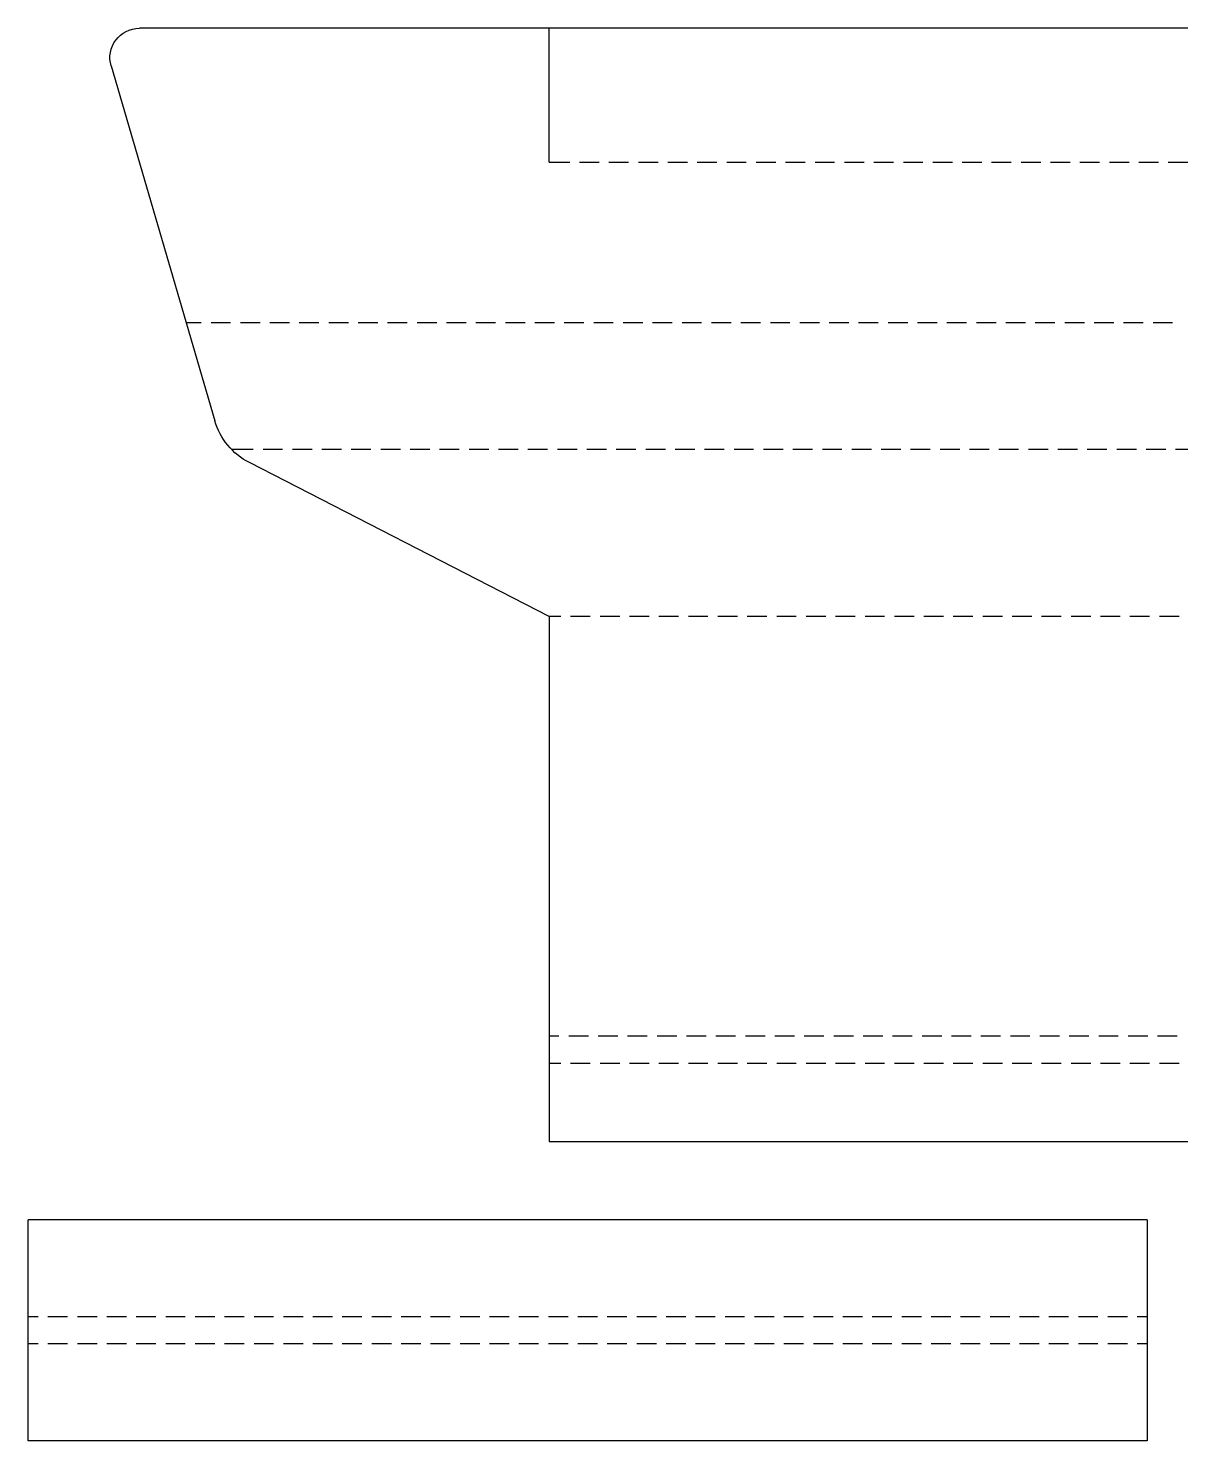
# Model space of a CAD drawing. Header units: millimetres. Extents: x -487 to 1870, y -1112 to 337.
# Drawn here: x 392.7 to 765.6, y -1111.9 to -654.8 of the extents above; entities that cross this region are included whole.
import ezdxf

# ---------------------------------------------------------------- set-up
doc = ezdxf.new("R2010")
doc.units = ezdxf.units.MM
doc.header["$MEASUREMENT"] = 0
doc.layers.add('Layer 1', color=7, linetype='Continuous')

msp = doc.modelspace()

# ---------------------------------------------------------------- linework, layer by layer
at = {"layer": 'Layer 1', "lineweight": 30}
for points in [[(419.4937, -667.0198), (418.6507, -664.1379), (419.2145, -661.0272), (421.0152, -658.6244), (422.8158, -656.2216), (425.6431, -654.8073), (428.6458, -654.8073)], [(754.696, -1111.9029), (754.696, -1111.9029), (392.6825, -1111.9029), (392.6825, -1111.9029), (392.6825, -1111.9029), (392.6825, -1040.4019), (392.6825, -1040.4019)]]:
    msp.add_open_spline(points, degree=3, knots=[0, 0, 0, 0, 0.5, 0.5, 0.5, 1, 1, 1, 1], dxfattribs=at)
for points in [[(1133.9509, -654.8284), (1133.9509, -654.8284), (428.6564, -654.8284), (428.6564, -654.8284)], [(561.202, -698.1566), (561.202, -698.1566), (561.202, -654.8284), (561.202, -654.8284)], [(419.5124, -667.0204), (419.5124, -667.0204), (453.0827, -781.8073), (453.0827, -781.8073)], [(464.2262, -795.352), (458.8004, -792.5645), (454.758, -787.6705), (453.0455, -781.8159)], [(561.202, -845.1591), (561.202, -845.1591), (464.2587, -795.3539), (464.2587, -795.3539)], [(561.202, -845.1591), (561.202, -845.1591), (561.202, -1015.0851), (561.202, -1015.0851)], [(561.202, -1015.0851), (561.202, -1015.0851), (1133.9509, -1015.0851), (1133.9509, -1015.0851)], [(754.696, -1040.4019), (754.696, -1040.4019), (392.6825, -1040.4019), (392.6825, -1040.4019)], [(754.696, -1040.4019), (754.696, -1040.4019), (754.696, -1111.9029), (754.696, -1111.9029)]]:
    msp.add_open_spline(points, degree=3, dxfattribs=at)
at = {"layer": 'Layer 1', "color": 5, "lineweight": 30}
for points in [[(561.202, -698.1566), (561.202, -698.1566), (567.8695, -698.1566), (567.8695, -698.1566)], [(571.0445, -698.1566), (571.0445, -698.1566), (577.3945, -698.1566), (577.3945, -698.1566)], [(580.5695, -698.1566), (580.5695, -698.1566), (586.9195, -698.1566), (586.9195, -698.1566)], [(590.0945, -698.1566), (590.0945, -698.1566), (596.4445, -698.1566), (596.4445, -698.1566)], [(599.6195, -698.1566), (599.6195, -698.1566), (605.9695, -698.1566), (605.9695, -698.1566)], [(609.1445, -698.1566), (609.1445, -698.1566), (615.4945, -698.1566), (615.4945, -698.1566)], [(618.6695, -698.1566), (618.6695, -698.1566), (625.0195, -698.1566), (625.0195, -698.1566)], [(628.1945, -698.1566), (628.1945, -698.1566), (634.5445, -698.1566), (634.5445, -698.1566)], [(637.7195, -698.1566), (637.7195, -698.1566), (644.0695, -698.1566), (644.0695, -698.1566)], [(647.2445, -698.1566), (647.2445, -698.1566), (653.5945, -698.1566), (653.5945, -698.1566)], [(656.7695, -698.1566), (656.7695, -698.1566), (663.1195, -698.1566), (663.1195, -698.1566)], [(666.2945, -698.1566), (666.2945, -698.1566), (672.6445, -698.1566), (672.6445, -698.1566)], [(675.8195, -698.1566), (675.8195, -698.1566), (682.1695, -698.1566), (682.1695, -698.1566)], [(685.3445, -698.1566), (685.3445, -698.1566), (691.6945, -698.1566), (691.6945, -698.1566)], [(694.8695, -698.1566), (694.8695, -698.1566), (701.2195, -698.1566), (701.2195, -698.1566)], [(704.3945, -698.1566), (704.3945, -698.1566), (710.7445, -698.1566), (710.7445, -698.1566)], [(713.9195, -698.1566), (713.9195, -698.1566), (720.2695, -698.1566), (720.2695, -698.1566)], [(723.4445, -698.1566), (723.4445, -698.1566), (729.7945, -698.1566), (729.7945, -698.1566)], [(732.9695, -698.1566), (732.9695, -698.1566), (739.3195, -698.1566), (739.3195, -698.1566)], [(742.4945, -698.1566), (742.4945, -698.1566), (748.8445, -698.1566), (748.8445, -698.1566)], [(752.0195, -698.1566), (752.0195, -698.1566), (758.3695, -698.1566), (758.3695, -698.1566)], [(761.5445, -698.1566), (761.5445, -698.1566), (767.8945, -698.1566), (767.8945, -698.1566)], [(443.7694, -750.0149), (443.7694, -750.0149), (448.6377, -750.0149), (448.6377, -750.0149)], [(451.8127, -750.0149), (451.8127, -750.0149), (458.1627, -750.0149), (458.1627, -750.0149)], [(461.3377, -750.0149), (461.3377, -750.0149), (467.6877, -750.0149), (467.6877, -750.0149)], [(470.8627, -750.0149), (470.8627, -750.0149), (477.2127, -750.0149), (477.2127, -750.0149)], [(480.3877, -750.0149), (480.3877, -750.0149), (486.7377, -750.0149), (486.7377, -750.0149)], [(489.9127, -750.0149), (489.9127, -750.0149), (496.2627, -750.0149), (496.2627, -750.0149)], [(499.4377, -750.0149), (499.4377, -750.0149), (505.7877, -750.0149), (505.7877, -750.0149)], [(508.9627, -750.0149), (508.9627, -750.0149), (515.3127, -750.0149), (515.3127, -750.0149)], [(518.4877, -750.0149), (518.4877, -750.0149), (524.8377, -750.0149), (524.8377, -750.0149)], [(528.0127, -750.0149), (528.0127, -750.0149), (534.3627, -750.0149), (534.3627, -750.0149)], [(537.5377, -750.0149), (537.5377, -750.0149), (543.8877, -750.0149), (543.8877, -750.0149)], [(547.0627, -750.0149), (547.0627, -750.0149), (553.4127, -750.0149), (553.4127, -750.0149)], [(556.5877, -750.0149), (556.5877, -750.0149), (562.9377, -750.0149), (562.9377, -750.0149)], [(566.1127, -750.0149), (566.1127, -750.0149), (572.4627, -750.0149), (572.4627, -750.0149)], [(575.6377, -750.0149), (575.6377, -750.0149), (581.9877, -750.0149), (581.9877, -750.0149)], [(585.1627, -750.0149), (585.1627, -750.0149), (591.5127, -750.0149), (591.5127, -750.0149)], [(594.6877, -750.0149), (594.6877, -750.0149), (601.0377, -750.0149), (601.0377, -750.0149)], [(604.2127, -750.0149), (604.2127, -750.0149), (610.5627, -750.0149), (610.5627, -750.0149)], [(613.7377, -750.0149), (613.7377, -750.0149), (620.0877, -750.0149), (620.0877, -750.0149)], [(623.2627, -750.0149), (623.2627, -750.0149), (629.6127, -750.0149), (629.6127, -750.0149)], [(632.7877, -750.0149), (632.7877, -750.0149), (639.1377, -750.0149), (639.1377, -750.0149)], [(642.3127, -750.0149), (642.3127, -750.0149), (648.6627, -750.0149), (648.6627, -750.0149)], [(651.8377, -750.0149), (651.8377, -750.0149), (658.1877, -750.0149), (658.1877, -750.0149)], [(661.3627, -750.0149), (661.3627, -750.0149), (667.7127, -750.0149), (667.7127, -750.0149)], [(670.8877, -750.0149), (670.8877, -750.0149), (677.2377, -750.0149), (677.2377, -750.0149)], [(680.4127, -750.0149), (680.4127, -750.0149), (686.7627, -750.0149), (686.7627, -750.0149)], [(689.9377, -750.0149), (689.9377, -750.0149), (696.2877, -750.0149), (696.2877, -750.0149)], [(699.4627, -750.0149), (699.4627, -750.0149), (705.8127, -750.0149), (705.8127, -750.0149)], [(708.9877, -750.0149), (708.9877, -750.0149), (715.3377, -750.0149), (715.3377, -750.0149)], [(718.5127, -750.0149), (718.5127, -750.0149), (724.8627, -750.0149), (724.8627, -750.0149)], [(728.0377, -750.0149), (728.0377, -750.0149), (734.3877, -750.0149), (734.3877, -750.0149)], [(737.5627, -750.0149), (737.5627, -750.0149), (743.9127, -750.0149), (743.9127, -750.0149)], [(747.0877, -750.0149), (747.0877, -750.0149), (753.4377, -750.0149), (753.4377, -750.0149)], [(756.6127, -750.0149), (756.6127, -750.0149), (762.9627, -750.0149), (762.9627, -750.0149)], [(458.3955, -790.9936), (458.3955, -790.9936), (465.4652, -790.9936), (465.4652, -790.9936)], [(468.6402, -790.9936), (468.6402, -790.9936), (474.9902, -790.9936), (474.9902, -790.9936)], [(478.1652, -790.9936), (478.1652, -790.9936), (484.5152, -790.9936), (484.5152, -790.9936)], [(487.6902, -790.9936), (487.6902, -790.9936), (494.0402, -790.9936), (494.0402, -790.9936)], [(497.2152, -790.9936), (497.2152, -790.9936), (503.5652, -790.9936), (503.5652, -790.9936)], [(506.7402, -790.9936), (506.7402, -790.9936), (513.0902, -790.9936), (513.0902, -790.9936)], [(516.2652, -790.9936), (516.2652, -790.9936), (522.6152, -790.9936), (522.6152, -790.9936)], [(525.7902, -790.9936), (525.7902, -790.9936), (532.1402, -790.9936), (532.1402, -790.9936)], [(535.3152, -790.9936), (535.3152, -790.9936), (541.6652, -790.9936), (541.6652, -790.9936)], [(544.8402, -790.9936), (544.8402, -790.9936), (551.1902, -790.9936), (551.1902, -790.9936)], [(554.3652, -790.9936), (554.3652, -790.9936), (560.7152, -790.9936), (560.7152, -790.9936)], [(563.8902, -790.9936), (563.8902, -790.9936), (570.2402, -790.9936), (570.2402, -790.9936)], [(573.4152, -790.9936), (573.4152, -790.9936), (579.7652, -790.9936), (579.7652, -790.9936)], [(582.9402, -790.9936), (582.9402, -790.9936), (589.2902, -790.9936), (589.2902, -790.9936)], [(592.4652, -790.9936), (592.4652, -790.9936), (598.8152, -790.9936), (598.8152, -790.9936)], [(601.9902, -790.9936), (601.9902, -790.9936), (608.3402, -790.9936), (608.3402, -790.9936)], [(611.5152, -790.9936), (611.5152, -790.9936), (617.8652, -790.9936), (617.8652, -790.9936)], [(621.0402, -790.9936), (621.0402, -790.9936), (627.3902, -790.9936), (627.3902, -790.9936)], [(630.5652, -790.9936), (630.5652, -790.9936), (636.9152, -790.9936), (636.9152, -790.9936)], [(640.0902, -790.9936), (640.0902, -790.9936), (646.4402, -790.9936), (646.4402, -790.9936)], [(649.6152, -790.9936), (649.6152, -790.9936), (655.9652, -790.9936), (655.9652, -790.9936)], [(659.1402, -790.9936), (659.1402, -790.9936), (665.4902, -790.9936), (665.4902, -790.9936)], [(668.6652, -790.9936), (668.6652, -790.9936), (675.0152, -790.9936), (675.0152, -790.9936)], [(678.1902, -790.9936), (678.1902, -790.9936), (684.5402, -790.9936), (684.5402, -790.9936)], [(687.7152, -790.9936), (687.7152, -790.9936), (694.0652, -790.9936), (694.0652, -790.9936)], [(697.2402, -790.9936), (697.2402, -790.9936), (703.5902, -790.9936), (703.5902, -790.9936)], [(706.7652, -790.9936), (706.7652, -790.9936), (713.1152, -790.9936), (713.1152, -790.9936)], [(716.2902, -790.9936), (716.2902, -790.9936), (722.6402, -790.9936), (722.6402, -790.9936)], [(725.8152, -790.9936), (725.8152, -790.9936), (732.1652, -790.9936), (732.1652, -790.9936)], [(735.3402, -790.9936), (735.3402, -790.9936), (741.6902, -790.9936), (741.6902, -790.9936)], [(744.8652, -790.9936), (744.8652, -790.9936), (751.2152, -790.9936), (751.2152, -790.9936)], [(754.3902, -790.9936), (754.3902, -790.9936), (760.7402, -790.9936), (760.7402, -790.9936)], [(763.9152, -790.9936), (763.9152, -790.9936), (770.2652, -790.9936), (770.2652, -790.9936)], [(564.9909, -845.1591), (564.9909, -845.1591), (561.202, -845.1591), (561.202, -845.1591)], [(574.5159, -845.1591), (574.5159, -845.1591), (568.1659, -845.1591), (568.1659, -845.1591)], [(584.0409, -845.1591), (584.0409, -845.1591), (577.6909, -845.1591), (577.6909, -845.1591)], [(593.5659, -845.1591), (593.5659, -845.1591), (587.2159, -845.1591), (587.2159, -845.1591)], [(603.0909, -845.1591), (603.0909, -845.1591), (596.7409, -845.1591), (596.7409, -845.1591)], [(612.6159, -845.1591), (612.6159, -845.1591), (606.2659, -845.1591), (606.2659, -845.1591)], [(622.1409, -845.1591), (622.1409, -845.1591), (615.7909, -845.1591), (615.7909, -845.1591)], [(631.6659, -845.1591), (631.6659, -845.1591), (625.3159, -845.1591), (625.3159, -845.1591)], [(641.1909, -845.1591), (641.1909, -845.1591), (634.8409, -845.1591), (634.8409, -845.1591)], [(650.7159, -845.1591), (650.7159, -845.1591), (644.3659, -845.1591), (644.3659, -845.1591)], [(660.2409, -845.1591), (660.2409, -845.1591), (653.8909, -845.1591), (653.8909, -845.1591)], [(669.7659, -845.1591), (669.7659, -845.1591), (663.4159, -845.1591), (663.4159, -845.1591)], [(679.2909, -845.1591), (679.2909, -845.1591), (672.9409, -845.1591), (672.9409, -845.1591)], [(688.8159, -845.1591), (688.8159, -845.1591), (682.4659, -845.1591), (682.4659, -845.1591)], [(698.3409, -845.1591), (698.3409, -845.1591), (691.9909, -845.1591), (691.9909, -845.1591)], [(707.8659, -845.1591), (707.8659, -845.1591), (701.5159, -845.1591), (701.5159, -845.1591)], [(717.3909, -845.1591), (717.3909, -845.1591), (711.0409, -845.1591), (711.0409, -845.1591)], [(726.9159, -845.1591), (726.9159, -845.1591), (720.5659, -845.1591), (720.5659, -845.1591)], [(736.4409, -845.1591), (736.4409, -845.1591), (730.0909, -845.1591), (730.0909, -845.1591)], [(745.9659, -845.1591), (745.9659, -845.1591), (739.6159, -845.1591), (739.6159, -845.1591)], [(755.4909, -845.1591), (755.4909, -845.1591), (749.1409, -845.1591), (749.1409, -845.1591)], [(765.0159, -845.1591), (765.0159, -845.1591), (758.6659, -845.1591), (758.6659, -845.1591)], [(564.3982, -981.0279), (564.3982, -981.0279), (561.202, -981.0279), (561.202, -981.0279)], [(573.9232, -981.0279), (573.9232, -981.0279), (567.5732, -981.0279), (567.5732, -981.0279)], [(583.4482, -981.0279), (583.4482, -981.0279), (577.0982, -981.0279), (577.0982, -981.0279)], [(592.9732, -981.0279), (592.9732, -981.0279), (586.6232, -981.0279), (586.6232, -981.0279)], [(602.4982, -981.0279), (602.4982, -981.0279), (596.1482, -981.0279), (596.1482, -981.0279)], [(612.0232, -981.0279), (612.0232, -981.0279), (605.6732, -981.0279), (605.6732, -981.0279)], [(621.5482, -981.0279), (621.5482, -981.0279), (615.1982, -981.0279), (615.1982, -981.0279)], [(631.0732, -981.0279), (631.0732, -981.0279), (624.7232, -981.0279), (624.7232, -981.0279)], [(640.5982, -981.0279), (640.5982, -981.0279), (634.2482, -981.0279), (634.2482, -981.0279)], [(650.1232, -981.0279), (650.1232, -981.0279), (643.7732, -981.0279), (643.7732, -981.0279)], [(659.6482, -981.0279), (659.6482, -981.0279), (653.2982, -981.0279), (653.2982, -981.0279)], [(669.1732, -981.0279), (669.1732, -981.0279), (662.8232, -981.0279), (662.8232, -981.0279)], [(678.6982, -981.0279), (678.6982, -981.0279), (672.3482, -981.0279), (672.3482, -981.0279)], [(688.2232, -981.0279), (688.2232, -981.0279), (681.8732, -981.0279), (681.8732, -981.0279)], [(697.7482, -981.0279), (697.7482, -981.0279), (691.3982, -981.0279), (691.3982, -981.0279)], [(707.2732, -981.0279), (707.2732, -981.0279), (700.9232, -981.0279), (700.9232, -981.0279)], [(716.7982, -981.0279), (716.7982, -981.0279), (710.4482, -981.0279), (710.4482, -981.0279)], [(726.3232, -981.0279), (726.3232, -981.0279), (719.9732, -981.0279), (719.9732, -981.0279)], [(735.8482, -981.0279), (735.8482, -981.0279), (729.4982, -981.0279), (729.4982, -981.0279)], [(745.3732, -981.0279), (745.3732, -981.0279), (739.0232, -981.0279), (739.0232, -981.0279)], [(754.8982, -981.0279), (754.8982, -981.0279), (748.5482, -981.0279), (748.5482, -981.0279)], [(764.4232, -981.0279), (764.4232, -981.0279), (758.0732, -981.0279), (758.0732, -981.0279)], [(561.202, -989.6851), (561.202, -989.6851), (564.9909, -989.6851), (564.9909, -989.6851)], [(568.1659, -989.6851), (568.1659, -989.6851), (574.5159, -989.6851), (574.5159, -989.6851)], [(577.6909, -989.6851), (577.6909, -989.6851), (584.0409, -989.6851), (584.0409, -989.6851)], [(587.2159, -989.6851), (587.2159, -989.6851), (593.5659, -989.6851), (593.5659, -989.6851)], [(596.7409, -989.6851), (596.7409, -989.6851), (603.0909, -989.6851), (603.0909, -989.6851)], [(606.2659, -989.6851), (606.2659, -989.6851), (612.6159, -989.6851), (612.6159, -989.6851)], [(615.7909, -989.6851), (615.7909, -989.6851), (622.1409, -989.6851), (622.1409, -989.6851)], [(625.3159, -989.6851), (625.3159, -989.6851), (631.6659, -989.6851), (631.6659, -989.6851)], [(634.8409, -989.6851), (634.8409, -989.6851), (641.1909, -989.6851), (641.1909, -989.6851)], [(644.3659, -989.6851), (644.3659, -989.6851), (650.7159, -989.6851), (650.7159, -989.6851)], [(653.8909, -989.6851), (653.8909, -989.6851), (660.2409, -989.6851), (660.2409, -989.6851)], [(663.4159, -989.6851), (663.4159, -989.6851), (669.7659, -989.6851), (669.7659, -989.6851)], [(672.9409, -989.6851), (672.9409, -989.6851), (679.2909, -989.6851), (679.2909, -989.6851)], [(682.4659, -989.6851), (682.4659, -989.6851), (688.8159, -989.6851), (688.8159, -989.6851)], [(691.9909, -989.6851), (691.9909, -989.6851), (698.3409, -989.6851), (698.3409, -989.6851)], [(701.5159, -989.6851), (701.5159, -989.6851), (707.8659, -989.6851), (707.8659, -989.6851)], [(711.0409, -989.6851), (711.0409, -989.6851), (717.3909, -989.6851), (717.3909, -989.6851)], [(720.5659, -989.6851), (720.5659, -989.6851), (726.9159, -989.6851), (726.9159, -989.6851)], [(730.0909, -989.6851), (730.0909, -989.6851), (736.4409, -989.6851), (736.4409, -989.6851)], [(739.6159, -989.6851), (739.6159, -989.6851), (745.9659, -989.6851), (745.9659, -989.6851)], [(749.1409, -989.6851), (749.1409, -989.6851), (755.4909, -989.6851), (755.4909, -989.6851)], [(758.6659, -989.6851), (758.6659, -989.6851), (765.0159, -989.6851), (765.0159, -989.6851)], [(395.8787, -1071.7498), (395.8787, -1071.7498), (392.6825, -1071.7498), (392.6825, -1071.7498)], [(405.4037, -1071.7498), (405.4037, -1071.7498), (399.0537, -1071.7498), (399.0537, -1071.7498)], [(414.9287, -1071.7498), (414.9287, -1071.7498), (408.5787, -1071.7498), (408.5787, -1071.7498)], [(424.4537, -1071.7498), (424.4537, -1071.7498), (418.1037, -1071.7498), (418.1037, -1071.7498)], [(433.9787, -1071.7498), (433.9787, -1071.7498), (427.6287, -1071.7498), (427.6287, -1071.7498)], [(443.5037, -1071.7498), (443.5037, -1071.7498), (437.1537, -1071.7498), (437.1537, -1071.7498)], [(453.0287, -1071.7498), (453.0287, -1071.7498), (446.6787, -1071.7498), (446.6787, -1071.7498)], [(462.5537, -1071.7498), (462.5537, -1071.7498), (456.2037, -1071.7498), (456.2037, -1071.7498)], [(472.0787, -1071.7498), (472.0787, -1071.7498), (465.7287, -1071.7498), (465.7287, -1071.7498)], [(481.6037, -1071.7498), (481.6037, -1071.7498), (475.2537, -1071.7498), (475.2537, -1071.7498)], [(491.1287, -1071.7498), (491.1287, -1071.7498), (484.7787, -1071.7498), (484.7787, -1071.7498)], [(500.6537, -1071.7498), (500.6537, -1071.7498), (494.3037, -1071.7498), (494.3037, -1071.7498)], [(510.1787, -1071.7498), (510.1787, -1071.7498), (503.8287, -1071.7498), (503.8287, -1071.7498)], [(519.7037, -1071.7498), (519.7037, -1071.7498), (513.3537, -1071.7498), (513.3537, -1071.7498)], [(529.2287, -1071.7498), (529.2287, -1071.7498), (522.8787, -1071.7498), (522.8787, -1071.7498)], [(538.7537, -1071.7498), (538.7537, -1071.7498), (532.4037, -1071.7498), (532.4037, -1071.7498)], [(548.2787, -1071.7498), (548.2787, -1071.7498), (541.9287, -1071.7498), (541.9287, -1071.7498)], [(557.8037, -1071.7498), (557.8037, -1071.7498), (551.4537, -1071.7498), (551.4537, -1071.7498)], [(567.3287, -1071.7498), (567.3287, -1071.7498), (560.9787, -1071.7498), (560.9787, -1071.7498)], [(576.8537, -1071.7498), (576.8537, -1071.7498), (570.5037, -1071.7498), (570.5037, -1071.7498)], [(586.3787, -1071.7498), (586.3787, -1071.7498), (580.0287, -1071.7498), (580.0287, -1071.7498)], [(595.9037, -1071.7498), (595.9037, -1071.7498), (589.5537, -1071.7498), (589.5537, -1071.7498)], [(605.4287, -1071.7498), (605.4287, -1071.7498), (599.0787, -1071.7498), (599.0787, -1071.7498)], [(614.9537, -1071.7498), (614.9537, -1071.7498), (608.6037, -1071.7498), (608.6037, -1071.7498)], [(624.4787, -1071.7498), (624.4787, -1071.7498), (618.1287, -1071.7498), (618.1287, -1071.7498)], [(634.0248, -1071.7498), (634.0248, -1071.7498), (627.6748, -1071.7498), (627.6748, -1071.7498)], [(643.5498, -1071.7498), (643.5498, -1071.7498), (637.1998, -1071.7498), (637.1998, -1071.7498)], [(653.0748, -1071.7498), (653.0748, -1071.7498), (646.7248, -1071.7498), (646.7248, -1071.7498)], [(662.5998, -1071.7498), (662.5998, -1071.7498), (656.2498, -1071.7498), (656.2498, -1071.7498)], [(672.1248, -1071.7498), (672.1248, -1071.7498), (665.7748, -1071.7498), (665.7748, -1071.7498)], [(681.6498, -1071.7498), (681.6498, -1071.7498), (675.2998, -1071.7498), (675.2998, -1071.7498)], [(691.1748, -1071.7498), (691.1748, -1071.7498), (684.8248, -1071.7498), (684.8248, -1071.7498)], [(700.6998, -1071.7498), (700.6998, -1071.7498), (694.3498, -1071.7498), (694.3498, -1071.7498)], [(710.2248, -1071.7498), (710.2248, -1071.7498), (703.8748, -1071.7498), (703.8748, -1071.7498)], [(719.7498, -1071.7498), (719.7498, -1071.7498), (713.3998, -1071.7498), (713.3998, -1071.7498)], [(729.2748, -1071.7498), (729.2748, -1071.7498), (722.9248, -1071.7498), (722.9248, -1071.7498)], [(738.7998, -1071.7498), (738.7998, -1071.7498), (732.4498, -1071.7498), (732.4498, -1071.7498)], [(748.3248, -1071.7498), (748.3248, -1071.7498), (741.9748, -1071.7498), (741.9748, -1071.7498)], [(754.696, -1071.7498), (754.696, -1071.7498), (751.4998, -1071.7498), (751.4998, -1071.7498)], [(392.6825, -1080.3858), (392.6825, -1080.3858), (395.8787, -1080.3858), (395.8787, -1080.3858)], [(399.0537, -1080.3858), (399.0537, -1080.3858), (405.4037, -1080.3858), (405.4037, -1080.3858)], [(408.5787, -1080.3858), (408.5787, -1080.3858), (414.9287, -1080.3858), (414.9287, -1080.3858)], [(418.1037, -1080.3858), (418.1037, -1080.3858), (424.4537, -1080.3858), (424.4537, -1080.3858)], [(427.6287, -1080.3858), (427.6287, -1080.3858), (433.9787, -1080.3858), (433.9787, -1080.3858)], [(437.1537, -1080.3858), (437.1537, -1080.3858), (443.5037, -1080.3858), (443.5037, -1080.3858)], [(446.6787, -1080.3858), (446.6787, -1080.3858), (453.0287, -1080.3858), (453.0287, -1080.3858)], [(456.2037, -1080.3858), (456.2037, -1080.3858), (462.5537, -1080.3858), (462.5537, -1080.3858)], [(465.7287, -1080.3858), (465.7287, -1080.3858), (472.0787, -1080.3858), (472.0787, -1080.3858)], [(475.2537, -1080.3858), (475.2537, -1080.3858), (481.6037, -1080.3858), (481.6037, -1080.3858)], [(484.7787, -1080.3858), (484.7787, -1080.3858), (491.1287, -1080.3858), (491.1287, -1080.3858)], [(494.3037, -1080.3858), (494.3037, -1080.3858), (500.6537, -1080.3858), (500.6537, -1080.3858)], [(503.8287, -1080.3858), (503.8287, -1080.3858), (510.1787, -1080.3858), (510.1787, -1080.3858)], [(513.3537, -1080.3858), (513.3537, -1080.3858), (519.7037, -1080.3858), (519.7037, -1080.3858)], [(522.8787, -1080.3858), (522.8787, -1080.3858), (529.2287, -1080.3858), (529.2287, -1080.3858)], [(532.4037, -1080.3858), (532.4037, -1080.3858), (538.7537, -1080.3858), (538.7537, -1080.3858)], [(541.9287, -1080.3858), (541.9287, -1080.3858), (548.2787, -1080.3858), (548.2787, -1080.3858)], [(551.4537, -1080.3858), (551.4537, -1080.3858), (557.8037, -1080.3858), (557.8037, -1080.3858)], [(560.9787, -1080.3858), (560.9787, -1080.3858), (567.3287, -1080.3858), (567.3287, -1080.3858)], [(570.5037, -1080.3858), (570.5037, -1080.3858), (576.8537, -1080.3858), (576.8537, -1080.3858)], [(580.0287, -1080.3858), (580.0287, -1080.3858), (586.3787, -1080.3858), (586.3787, -1080.3858)], [(589.5537, -1080.3858), (589.5537, -1080.3858), (595.9037, -1080.3858), (595.9037, -1080.3858)], [(599.0787, -1080.3858), (599.0787, -1080.3858), (605.4287, -1080.3858), (605.4287, -1080.3858)], [(608.6037, -1080.3858), (608.6037, -1080.3858), (614.9537, -1080.3858), (614.9537, -1080.3858)], [(618.1287, -1080.3858), (618.1287, -1080.3858), (624.4787, -1080.3858), (624.4787, -1080.3858)], [(627.6748, -1080.3858), (627.6748, -1080.3858), (634.0248, -1080.3858), (634.0248, -1080.3858)], [(637.1998, -1080.3858), (637.1998, -1080.3858), (643.5498, -1080.3858), (643.5498, -1080.3858)], [(646.7248, -1080.3858), (646.7248, -1080.3858), (653.0748, -1080.3858), (653.0748, -1080.3858)], [(656.2498, -1080.3858), (656.2498, -1080.3858), (662.5998, -1080.3858), (662.5998, -1080.3858)], [(665.7748, -1080.3858), (665.7748, -1080.3858), (672.1248, -1080.3858), (672.1248, -1080.3858)], [(675.2998, -1080.3858), (675.2998, -1080.3858), (681.6498, -1080.3858), (681.6498, -1080.3858)], [(684.8248, -1080.3858), (684.8248, -1080.3858), (691.1748, -1080.3858), (691.1748, -1080.3858)], [(694.3498, -1080.3858), (694.3498, -1080.3858), (700.6998, -1080.3858), (700.6998, -1080.3858)], [(703.8748, -1080.3858), (703.8748, -1080.3858), (710.2248, -1080.3858), (710.2248, -1080.3858)], [(713.3998, -1080.3858), (713.3998, -1080.3858), (719.7498, -1080.3858), (719.7498, -1080.3858)], [(722.9248, -1080.3858), (722.9248, -1080.3858), (729.2748, -1080.3858), (729.2748, -1080.3858)], [(732.4498, -1080.3858), (732.4498, -1080.3858), (738.7998, -1080.3858), (738.7998, -1080.3858)], [(741.9748, -1080.3858), (741.9748, -1080.3858), (748.3248, -1080.3858), (748.3248, -1080.3858)], [(751.4998, -1080.3858), (751.4998, -1080.3858), (754.696, -1080.3858), (754.696, -1080.3858)]]:
    msp.add_open_spline(points, degree=3, dxfattribs=at)

doc.saveas('drawing.dxf')
